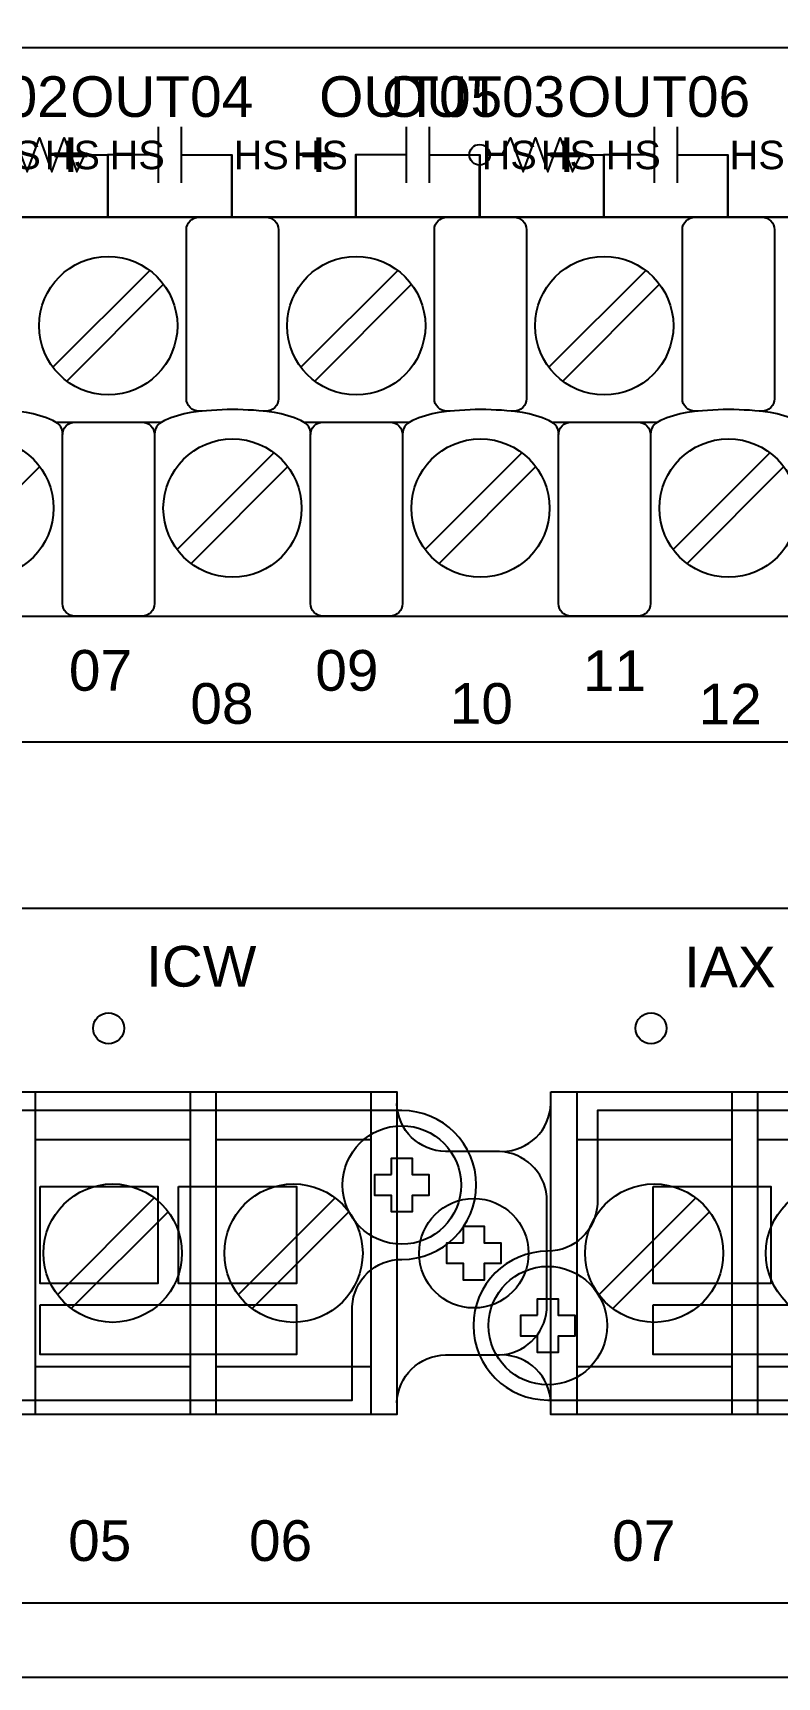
# Model space of a CAD drawing. Extents: x 1 to 47, y 1 to 34.6.
# Drawn here: x 29.492 to 31.293, y 8.595 to 12.571 of the extents above; entities that cross this region are included whole.
import ezdxf

# ---------------------------------------------------------------- set-up
doc = ezdxf.new("R2010")
doc.units = 0
doc.header["$MEASUREMENT"] = 0
for name, color, linetype in [('2_1__X__SCREW_TERMINAL_BLO', 7, 'CONTINUOUS'), ('2_2__2__CONNECTORIZED', 7, 'CONTINUOUS'), ('8_1__0__EMPTY_IO_BOARD_POS', 7, 'CONTINUOUS'), ('8_2__2___8__OPTOISOLATED_I', 7, 'CONTINUOUS'), ('8_3__7___8__OPTOISOLATED_I', 7, 'CONTINUOUS'), ('8_4__C___18__COMMON____6__', 7, 'CONTINUOUS'), ('8_5__D___18__COMMON____6__', 7, 'CONTINUOUS'), ('8_6__E___8__OPTOISOLATED_I', 7, 'CONTINUOUS'), ('8_7__4___18__COMMON____6__', 7, 'CONTINUOUS'), ('8_8__8___8__OPTOISOLATED_I', 7, 'CONTINUOUS'), ('9_0______DWG_', 7, 'CONTINUOUS')]:
    doc.layers.add(name, color=color, linetype=linetype)
doc.styles.add('ARIAL', font='arial.ttf')

msp = doc.modelspace()

# ---------------------------------------------------------------- linework, layer by layer
at = {"layer": '2_1__X__SCREW_TERMINAL_BLO'}
for points in [[(27.6852, 10.0103), (30.3727, 10.0103), (30.3727, 9.2303), (27.6852, 9.2303)], [(30.7453, 10.0103), (33.4329, 10.0103), (33.4329, 9.2303), (30.7453, 9.2303)], [(30.5341, 9.6451), (30.5341, 9.6854), (30.5841, 9.6854), (30.5841, 9.6451), (30.6242, 9.6451), (30.6242, 9.5951), (30.5841, 9.5951), (30.5841, 9.5552), (30.5341, 9.5552), (30.5341, 9.5951), (30.494, 9.5951), (30.494, 9.6451)]]:
    msp.add_lwpolyline(points, close=True, dxfattribs=at)
for points in [[(29.4978, 10.0103), (29.4978, 9.2303)], [(29.8728, 10.0103), (29.8728, 9.2303)], [(29.9352, 10.0103), (29.9352, 9.2303)], [(30.3102, 10.0103), (30.3102, 9.2303)], [(30.8079, 10.0103), (30.8079, 9.2303)], [(31.1829, 10.0103), (31.1829, 9.2303)], [(31.2454, 10.0103), (31.2454, 9.2303)], [(29.4978, 9.8952), (29.8728, 9.8952)], [(29.9352, 9.8952), (30.3102, 9.8952)], [(30.8079, 9.8952), (31.1829, 9.8952)], [(31.2454, 9.8952), (31.6204, 9.8952)], [(29.7856, 9.7543), (29.5515, 9.5201)], [(30.2232, 9.7543), (29.989, 9.5201)], [(31.0958, 9.7543), (30.8616, 9.5201)], [(29.8191, 9.7208), (29.5849, 9.4867)], [(30.2566, 9.7208), (30.0224, 9.4867)], [(31.1292, 9.7208), (30.8951, 9.4867)], [(29.8728, 9.3454), (29.4978, 9.3454)], [(30.3102, 9.3454), (29.9352, 9.3454)], [(31.1829, 9.3454), (30.8079, 9.3454)], [(31.6204, 9.3454), (31.2454, 9.3454)]]:
    msp.add_lwpolyline(points, dxfattribs=at)
for points in [[(30.3729, 9.2584, -0.403969), (30.4909, 9.3743), (30.6211, 9.3743, 0.374201), (30.7357, 9.4831), (30.7357, 9.7575, 0.374201), (30.6211, 9.8663), (30.4909, 9.8663, -0.403969), (30.3729, 9.9822)], [(30.6273, 9.8663, 0.403969), (30.7453, 9.9822)], [(30.7453, 9.2584, 0.403969), (30.6273, 9.3743)]]:
    msp.add_lwpolyline(points, format="xyb", dxfattribs=at)
for centre, radius in [((29.6853, 9.6205), 0.1673), ((30.1228, 9.6205), 0.1673), ((30.9954, 9.6205), 0.1673), ((31.433, 9.6205), 0.1673), ((30.5591, 9.6203), 0.1324)]:
    msp.add_circle(centre, radius, dxfattribs=at)
at = {"layer": '2_2__2__CONNECTORIZED'}
for points in [[(27.675, 9.6253, 1), (27.675, 9.2653), (30.265, 9.2651), (30.265, 9.4914, -0.405199), (30.3849, 9.6053, 0.999995), (30.3849, 9.9654), (27.795, 9.9652), (27.795, 9.7392, -0.399232)], [(30.738, 9.6253, 1), (30.738, 9.2653), (33.328, 9.2651), (33.328, 9.4914, -0.405199), (33.4479, 9.6053, 0.999995), (33.4479, 9.9654), (30.858, 9.9652), (30.858, 9.7392, -0.399232)]]:
    msp.add_lwpolyline(points, format="xyb", close=True, dxfattribs=at)
for points in [[(30.3599, 9.8105), (30.3599, 9.8504), (30.4099, 9.8504), (30.4099, 9.8105), (30.45, 9.8105), (30.45, 9.7602), (30.4099, 9.7602), (30.4099, 9.7202), (30.3599, 9.7202), (30.3599, 9.7602), (30.3198, 9.7602), (30.3198, 9.8105), (30.3599, 9.8105)], [(29.5099, 9.7818), (29.7949, 9.7818), (29.7949, 9.5468), (29.5099, 9.5468)], [(29.8449, 9.7818), (30.1299, 9.7818), (30.1299, 9.5468), (29.8449, 9.5468)], [(30.9929, 9.7818), (31.2779, 9.7818), (31.2779, 9.5468), (30.9929, 9.5468)], [(30.713, 9.4705), (30.713, 9.5104), (30.763, 9.5104), (30.763, 9.4705), (30.8031, 9.4705), (30.8031, 9.4201), (30.763, 9.4201), (30.763, 9.3802), (30.713, 9.3802), (30.713, 9.4201), (30.6729, 9.4201), (30.6729, 9.4705), (30.713, 9.4705)], [(29.5099, 9.4952), (30.1299, 9.4952), (30.1299, 9.3752), (29.5099, 9.3752)], [(30.9929, 9.4952), (31.6129, 9.4952), (31.6129, 9.3752), (30.9929, 9.3752)]]:
    msp.add_lwpolyline(points, close=True, dxfattribs=at)
for centre in [(30.3849, 9.7853), (30.738, 9.4453)]:
    msp.add_circle(centre, 0.1433, dxfattribs=at)
at = {"layer": '8_1__0__EMPTY_IO_BOARD_POS'}
msp.add_lwpolyline([(27.7625, 11.3088), (27.7625, 11.1908, 0.414213), (27.7925, 11.1608), (32.7743, 11.1608, 0.414214), (32.8043, 11.1908), (32.8043, 11.5038), (32.8952, 11.7486, 0.480048), (32.7502, 11.9468), (32.516, 11.9468, -0.414214), (32.486, 11.9768), (32.486, 12.0949, 0.414212), (32.456, 12.1249), (32.456, 12.125), (27.4749, 12.125, 0.414215), (27.4449, 12.095), (27.445, 11.7821), (27.3541, 11.5374, 0.47859), (27.4991, 11.3388), (27.7325, 11.3388, -0.414214)], format="xyb", close=True, dxfattribs=at)
at = {"layer": '8_2__2___8__OPTOISOLATED_I'}
for points in [[(29.7953, 12.344), (29.7953, 12.209)], [(29.851, 12.344), (29.851, 12.209)], [(30.3953, 12.344), (30.3953, 12.209)], [(30.451, 12.344), (30.451, 12.209)], [(30.9953, 12.344), (30.9953, 12.209)], [(31.051, 12.344), (31.051, 12.209)], [(29.7953, 12.2765), (29.6732, 12.2765), (29.6732, 12.1253)], [(29.851, 12.2765), (29.9732, 12.2765), (29.9732, 12.1253)], [(30.3953, 12.2765), (30.2732, 12.2765), (30.2732, 12.1253)], [(30.451, 12.2765), (30.5732, 12.2765), (30.5732, 12.1253)], [(30.9953, 12.2765), (30.8732, 12.2765), (30.8732, 12.1253)], [(31.051, 12.2765), (31.1732, 12.2765), (31.1732, 12.1253)], [(29.7749, 11.997), (29.5407, 11.7628)], [(30.3749, 11.997), (30.1407, 11.7628)], [(30.9749, 11.997), (30.7407, 11.7628)], [(29.8083, 11.9635), (29.5741, 11.7294)], [(30.4083, 11.9635), (30.1741, 11.7294)], [(31.0083, 11.9635), (30.7741, 11.7294)], [(29.548, 11.6299), (29.8031, 11.6299)], [(30.148, 11.6299), (30.4031, 11.6299)], [(30.748, 11.6299), (31.0031, 11.6299)], [(30.0755, 11.556), (29.8414, 11.3218)], [(30.6755, 11.556), (30.4414, 11.3218)], [(31.2755, 11.556), (31.0414, 11.3218)], [(29.5089, 11.5225), (29.2748, 11.2884)], [(30.1089, 11.5225), (29.8748, 11.2884)], [(30.7089, 11.5225), (30.4748, 11.2884)], [(31.309, 11.5225), (31.0748, 11.2884)]]:
    msp.add_lwpolyline(points, dxfattribs=at)
msp.add_lwpolyline([(27.763, 11.3092), (27.763, 11.1912, 0.414213), (27.793, 11.1612), (32.7748, 11.1611, 0.414214), (32.8048, 11.1911), (32.8048, 11.5042), (32.8957, 11.7489, 0.480048), (32.7507, 11.9471), (32.5165, 11.9471, -0.414214), (32.4865, 11.9771), (32.4865, 12.0953, 0.414212), (32.4565, 12.1253), (32.4565, 12.1253), (27.4754, 12.1254, 0.414215), (27.4454, 12.0954), (27.4455, 11.7825), (27.3546, 11.5377, 0.47859), (27.4996, 11.3392), (27.733, 11.3392, -0.414214)], format="xyb", close=True, dxfattribs=at)
for points in [[(29.9015, 11.6566), (29.8936, 11.6566, -0.414214), (29.8636, 11.6866), (29.8636, 12.0953, -0.414214), (29.8936, 12.1253), (30.0564, 12.1253, -0.414214), (30.0864, 12.0953), (30.0864, 11.6866, -0.414214), (30.0564, 11.6566), (30.0496, 11.6566)], [(30.5015, 11.6566), (30.4936, 11.6566, -0.414214), (30.4636, 11.6866), (30.4636, 12.0953, -0.414214), (30.4936, 12.1253), (30.6565, 12.1253, -0.414214), (30.6865, 12.0953), (30.6865, 11.6866, -0.414214), (30.6565, 11.6566), (30.6496, 11.6566)], [(31.1015, 11.6566), (31.0936, 11.6566, -0.414214), (31.0636, 11.6866), (31.0636, 12.0953, -0.414214), (31.0936, 12.1253), (31.2565, 12.1253, -0.414214), (31.2865, 12.0953), (31.2865, 11.6866, -0.414214), (31.2565, 11.6566), (31.2496, 11.6566)], [(29.5645, 11.5999, 0.191033), (29.556, 11.6238, 0.081668), (29.5404, 11.634, 0.0591), (29.4767, 11.6533, 0.034646), (29.3751, 11.6604, 0.03436), (29.2745, 11.6533, 0.0591), (29.2107, 11.634, 0.081668), (29.1951, 11.6238, 0.191033), (29.1866, 11.5999)], [(30.1645, 11.5999, 0.191033), (30.156, 11.6238, 0.081668), (30.1404, 11.634, 0.0591), (30.0767, 11.6533, 0.034646), (29.9751, 11.6604, 0.03436), (29.8745, 11.6533, 0.0591), (29.8107, 11.634, 0.081668), (29.7951, 11.6238, 0.191033), (29.7866, 11.5999)], [(30.7645, 11.5999, 0.191033), (30.756, 11.6238, 0.081668), (30.7404, 11.634, 0.0591), (30.6767, 11.6533, 0.034646), (30.5752, 11.6604, 0.03436), (30.4745, 11.6533, 0.0591), (30.4107, 11.634, 0.081668), (30.3951, 11.6238, 0.191033), (30.3866, 11.5999)], [(31.3645, 11.5999, 0.191033), (31.356, 11.6238, 0.081668), (31.3404, 11.634, 0.0591), (31.2767, 11.6533, 0.034646), (31.1752, 11.6604, 0.03436), (31.0745, 11.6533, 0.0591), (31.0108, 11.634, 0.081668), (30.9951, 11.6238, 0.191033), (30.9866, 11.5999)], [(29.7566, 11.6299, -0.414214), (29.7866, 11.5999), (29.7866, 11.1912, -0.414214), (29.7566, 11.1612), (29.5938, 11.1612, -0.414214), (29.5638, 11.1912), (29.5638, 11.5999, -0.414214), (29.5938, 11.6299)], [(30.3566, 11.6299, -0.414214), (30.3866, 11.5999), (30.3866, 11.1912, -0.414214), (30.3566, 11.1612), (30.1938, 11.1612, -0.414214), (30.1638, 11.1912), (30.1638, 11.5999, -0.414214), (30.1938, 11.6299)], [(30.9566, 11.6299, -0.414214), (30.9866, 11.5999), (30.9866, 11.1912, -0.414214), (30.9566, 11.1612), (30.7938, 11.1612, -0.414214), (30.7638, 11.1912), (30.7638, 11.5999, -0.414214), (30.7938, 11.6299)]]:
    msp.add_lwpolyline(points, format="xyb", dxfattribs=at)
for centre in [(29.6745, 11.8632), (30.2745, 11.8632), (30.8745, 11.8632), (29.3751, 11.4222), (29.9751, 11.4222), (30.5752, 11.4222), (31.1752, 11.4222)]:
    msp.add_circle(centre, 0.1673, dxfattribs=at)
at = {"layer": '8_3__7___8__OPTOISOLATED_I'}
for points in [[(29.7953, 12.344), (29.7953, 12.209)], [(29.8509, 12.344), (29.8509, 12.209)], [(30.3953, 12.344), (30.3953, 12.209)], [(30.4509, 12.344), (30.4509, 12.209)], [(30.9953, 12.344), (30.9953, 12.209)], [(31.0509, 12.344), (31.0509, 12.209)], [(29.7953, 12.2765), (29.6731, 12.2765), (29.6731, 12.1253)], [(29.8509, 12.2765), (29.9731, 12.2765), (29.9731, 12.1253)], [(30.3953, 12.2765), (30.2731, 12.2765), (30.2731, 12.1253)], [(30.4509, 12.2765), (30.5731, 12.2765), (30.5731, 12.1253)], [(30.9953, 12.2765), (30.8731, 12.2765), (30.8731, 12.1253)], [(31.0509, 12.2765), (31.1731, 12.2765), (31.1731, 12.1253)], [(29.7749, 11.997), (29.5407, 11.7628)], [(30.3749, 11.997), (30.1407, 11.7628)], [(30.9749, 11.997), (30.7407, 11.7628)], [(29.8083, 11.9635), (29.5741, 11.7294)], [(30.4083, 11.9635), (30.1741, 11.7294)], [(31.0083, 11.9635), (30.7741, 11.7294)], [(29.548, 11.6299), (29.8031, 11.6299)], [(30.148, 11.6299), (30.4031, 11.6299)], [(30.748, 11.6299), (31.0031, 11.6299)], [(30.0755, 11.556), (29.8414, 11.3218)], [(30.6755, 11.556), (30.4414, 11.3218)], [(31.2755, 11.556), (31.0414, 11.3218)], [(29.5089, 11.5225), (29.2748, 11.2884)], [(30.1089, 11.5225), (29.8748, 11.2884)], [(30.7089, 11.5225), (30.4748, 11.2884)], [(31.309, 11.5225), (31.0748, 11.2884)]]:
    msp.add_lwpolyline(points, dxfattribs=at)
msp.add_lwpolyline([(27.763, 11.3092), (27.763, 11.1912, 0.414213), (27.793, 11.1612), (32.7748, 11.1611, 0.414214), (32.8048, 11.1911), (32.8048, 11.5042), (32.8957, 11.7489, 0.480048), (32.7507, 11.9471), (32.5165, 11.9471, -0.414214), (32.4865, 11.9771), (32.4865, 12.0953, 0.414212), (32.4565, 12.1253), (32.4565, 12.1253), (27.4754, 12.1254, 0.414215), (27.4454, 12.0954), (27.4455, 11.7825), (27.3546, 11.5377, 0.47859), (27.4996, 11.3392), (27.733, 11.3392, -0.414214)], format="xyb", close=True, dxfattribs=at)
for points in [[(29.9015, 11.6566), (29.8936, 11.6566, -0.414214), (29.8636, 11.6866), (29.8636, 12.0953, -0.414214), (29.8936, 12.1253), (30.0564, 12.1253, -0.414214), (30.0864, 12.0953), (30.0864, 11.6866, -0.414214), (30.0564, 11.6566), (30.0496, 11.6566)], [(30.5015, 11.6566), (30.4936, 11.6566, -0.414214), (30.4636, 11.6866), (30.4636, 12.0953, -0.414214), (30.4936, 12.1253), (30.6565, 12.1253, -0.414214), (30.6865, 12.0953), (30.6865, 11.6866, -0.414214), (30.6565, 11.6566), (30.6496, 11.6566)], [(31.1015, 11.6566), (31.0936, 11.6566, -0.414214), (31.0636, 11.6866), (31.0636, 12.0953, -0.414214), (31.0936, 12.1253), (31.2565, 12.1253, -0.414214), (31.2865, 12.0953), (31.2865, 11.6866, -0.414214), (31.2565, 11.6566), (31.2496, 11.6566)], [(29.5645, 11.5999, 0.191033), (29.556, 11.6238, 0.081668), (29.5404, 11.634, 0.0591), (29.4767, 11.6533, 0.034646), (29.3751, 11.6604, 0.03436), (29.2745, 11.6533, 0.0591), (29.2107, 11.634, 0.081668), (29.1951, 11.6238, 0.191033), (29.1866, 11.5999)], [(30.1645, 11.5999, 0.191033), (30.156, 11.6238, 0.081668), (30.1404, 11.634, 0.0591), (30.0767, 11.6533, 0.034646), (29.9751, 11.6604, 0.03436), (29.8745, 11.6533, 0.0591), (29.8107, 11.634, 0.081668), (29.7951, 11.6238, 0.191033), (29.7866, 11.5999)], [(30.7645, 11.5999, 0.191033), (30.756, 11.6238, 0.081668), (30.7404, 11.634, 0.0591), (30.6767, 11.6533, 0.034646), (30.5752, 11.6604, 0.03436), (30.4745, 11.6533, 0.0591), (30.4107, 11.634, 0.081668), (30.3951, 11.6238, 0.191033), (30.3866, 11.5999)], [(31.3645, 11.5999, 0.191033), (31.356, 11.6238, 0.081668), (31.3404, 11.634, 0.0591), (31.2767, 11.6533, 0.034646), (31.1752, 11.6604, 0.03436), (31.0745, 11.6533, 0.0591), (31.0108, 11.634, 0.081668), (30.9951, 11.6238, 0.191033), (30.9866, 11.5999)], [(29.7566, 11.6299, -0.414214), (29.7866, 11.5999), (29.7866, 11.1912, -0.414214), (29.7566, 11.1612), (29.5938, 11.1612, -0.414214), (29.5638, 11.1912), (29.5638, 11.5999, -0.414214), (29.5938, 11.6299)], [(30.3566, 11.6299, -0.414214), (30.3866, 11.5999), (30.3866, 11.1912, -0.414214), (30.3566, 11.1612), (30.1938, 11.1612, -0.414214), (30.1638, 11.1912), (30.1638, 11.5999, -0.414214), (30.1938, 11.6299)], [(30.9566, 11.6299, -0.414214), (30.9866, 11.5999), (30.9866, 11.1912, -0.414214), (30.9566, 11.1612), (30.7938, 11.1612, -0.414214), (30.7638, 11.1912), (30.7638, 11.5999, -0.414214), (30.7938, 11.6299)]]:
    msp.add_lwpolyline(points, format="xyb", dxfattribs=at)
for centre in [(29.6745, 11.8632), (30.2745, 11.8632), (30.8745, 11.8632), (29.3751, 11.4222), (29.9751, 11.4222), (30.5752, 11.4222), (31.1752, 11.4222)]:
    msp.add_circle(centre, 0.1673, dxfattribs=at)
at = {"layer": '8_4__C___18__COMMON____6__'}
for points in [[(29.7953, 12.344), (29.7953, 12.209)], [(29.8509, 12.344), (29.8509, 12.209)], [(30.3953, 12.344), (30.3953, 12.209)], [(30.4509, 12.344), (30.4509, 12.209)], [(30.9953, 12.344), (30.9953, 12.209)], [(31.0509, 12.344), (31.0509, 12.209)], [(29.7953, 12.2765), (29.6731, 12.2765), (29.6731, 12.1253)], [(29.8509, 12.2765), (29.9731, 12.2765), (29.9731, 12.1253)], [(30.3953, 12.2765), (30.2731, 12.2765), (30.2731, 12.1253)], [(30.4509, 12.2765), (30.5731, 12.2765), (30.5731, 12.1253)], [(30.9953, 12.2765), (30.8731, 12.2765), (30.8731, 12.1253)], [(31.0509, 12.2765), (31.1731, 12.2765), (31.1731, 12.1253)], [(29.7749, 11.997), (29.5407, 11.7628)], [(30.3749, 11.997), (30.1407, 11.7628)], [(30.9749, 11.997), (30.7407, 11.7628)], [(29.8083, 11.9635), (29.5741, 11.7294)], [(30.4083, 11.9635), (30.1741, 11.7294)], [(31.0083, 11.9635), (30.7741, 11.7294)], [(29.548, 11.6299), (29.8031, 11.6299)], [(30.148, 11.6299), (30.4031, 11.6299)], [(30.748, 11.6299), (31.0031, 11.6299)], [(30.0755, 11.556), (29.8414, 11.3218)], [(30.6755, 11.556), (30.4414, 11.3218)], [(31.2755, 11.556), (31.0414, 11.3218)], [(29.5089, 11.5225), (29.2748, 11.2884)], [(30.1089, 11.5225), (29.8748, 11.2884)], [(30.7089, 11.5225), (30.4748, 11.2884)], [(31.309, 11.5225), (31.0748, 11.2884)]]:
    msp.add_lwpolyline(points, dxfattribs=at)
msp.add_lwpolyline([(27.763, 11.3092), (27.763, 11.1912, 0.414213), (27.793, 11.1612), (32.7748, 11.1611, 0.414214), (32.8048, 11.1911), (32.8048, 11.5042), (32.8957, 11.7489, 0.480048), (32.7507, 11.9471), (32.5165, 11.9471, -0.414214), (32.4865, 11.9771), (32.4865, 12.0953, 0.414212), (32.4565, 12.1253), (32.4565, 12.1253), (27.4754, 12.1254, 0.414215), (27.4454, 12.0954), (27.4455, 11.7825), (27.3546, 11.5377, 0.47859), (27.4996, 11.3392), (27.733, 11.3392, -0.414214)], format="xyb", close=True, dxfattribs=at)
for points in [[(29.9015, 11.6566), (29.8936, 11.6566, -0.414214), (29.8636, 11.6866), (29.8636, 12.0953, -0.414214), (29.8936, 12.1253), (30.0564, 12.1253, -0.414214), (30.0864, 12.0953), (30.0864, 11.6866, -0.414214), (30.0564, 11.6566), (30.0496, 11.6566)], [(30.5015, 11.6566), (30.4936, 11.6566, -0.414214), (30.4636, 11.6866), (30.4636, 12.0953, -0.414214), (30.4936, 12.1253), (30.6565, 12.1253, -0.414214), (30.6865, 12.0953), (30.6865, 11.6866, -0.414214), (30.6565, 11.6566), (30.6496, 11.6566)], [(31.1015, 11.6566), (31.0936, 11.6566, -0.414214), (31.0636, 11.6866), (31.0636, 12.0953, -0.414214), (31.0936, 12.1253), (31.2565, 12.1253, -0.414214), (31.2865, 12.0953), (31.2865, 11.6866, -0.414214), (31.2565, 11.6566), (31.2496, 11.6566)], [(29.5645, 11.5999, 0.191033), (29.556, 11.6238, 0.081668), (29.5404, 11.634, 0.0591), (29.4767, 11.6533, 0.034646), (29.3751, 11.6604, 0.03436), (29.2745, 11.6533, 0.0591), (29.2107, 11.634, 0.081668), (29.1951, 11.6238, 0.191033), (29.1866, 11.5999)], [(30.1645, 11.5999, 0.191033), (30.156, 11.6238, 0.081668), (30.1404, 11.634, 0.0591), (30.0767, 11.6533, 0.034646), (29.9751, 11.6604, 0.03436), (29.8745, 11.6533, 0.0591), (29.8107, 11.634, 0.081668), (29.7951, 11.6238, 0.191033), (29.7866, 11.5999)], [(30.7645, 11.5999, 0.191033), (30.756, 11.6238, 0.081668), (30.7404, 11.634, 0.0591), (30.6767, 11.6533, 0.034646), (30.5752, 11.6604, 0.03436), (30.4745, 11.6533, 0.0591), (30.4107, 11.634, 0.081668), (30.3951, 11.6238, 0.191033), (30.3866, 11.5999)], [(31.3645, 11.5999, 0.191033), (31.356, 11.6238, 0.081668), (31.3404, 11.634, 0.0591), (31.2767, 11.6533, 0.034646), (31.1752, 11.6604, 0.03436), (31.0745, 11.6533, 0.0591), (31.0108, 11.634, 0.081668), (30.9951, 11.6238, 0.191033), (30.9866, 11.5999)], [(29.7566, 11.6299, -0.414214), (29.7866, 11.5999), (29.7866, 11.1912, -0.414214), (29.7566, 11.1612), (29.5938, 11.1612, -0.414214), (29.5638, 11.1912), (29.5638, 11.5999, -0.414214), (29.5938, 11.6299)], [(30.3566, 11.6299, -0.414214), (30.3866, 11.5999), (30.3866, 11.1912, -0.414214), (30.3566, 11.1612), (30.1938, 11.1612, -0.414214), (30.1638, 11.1912), (30.1638, 11.5999, -0.414214), (30.1938, 11.6299)], [(30.9566, 11.6299, -0.414214), (30.9866, 11.5999), (30.9866, 11.1912, -0.414214), (30.9566, 11.1612), (30.7938, 11.1612, -0.414214), (30.7638, 11.1912), (30.7638, 11.5999, -0.414214), (30.7938, 11.6299)]]:
    msp.add_lwpolyline(points, format="xyb", dxfattribs=at)
for centre in [(29.6745, 11.8632), (30.2745, 11.8632), (30.8745, 11.8632), (29.3751, 11.4222), (29.9751, 11.4222), (30.5752, 11.4222), (31.1752, 11.4222)]:
    msp.add_circle(centre, 0.1673, dxfattribs=at)
at = {"layer": '8_5__D___18__COMMON____6__'}
for points in [[(29.7953, 12.344), (29.7953, 12.209)], [(29.8509, 12.344), (29.8509, 12.209)], [(30.3953, 12.344), (30.3953, 12.209)], [(30.4509, 12.344), (30.4509, 12.209)], [(30.9953, 12.344), (30.9953, 12.209)], [(31.0509, 12.344), (31.0509, 12.209)], [(29.7953, 12.2765), (29.6731, 12.2765), (29.6731, 12.1253)], [(29.8509, 12.2765), (29.9731, 12.2765), (29.9731, 12.1253)], [(30.3953, 12.2765), (30.2731, 12.2765), (30.2731, 12.1253)], [(30.4509, 12.2765), (30.5731, 12.2765), (30.5731, 12.1253)], [(30.9953, 12.2765), (30.8731, 12.2765), (30.8731, 12.1253)], [(31.0509, 12.2765), (31.1731, 12.2765), (31.1731, 12.1253)], [(29.7749, 11.997), (29.5407, 11.7628)], [(30.3749, 11.997), (30.1407, 11.7628)], [(30.9749, 11.997), (30.7407, 11.7628)], [(29.8083, 11.9635), (29.5741, 11.7294)], [(30.4083, 11.9635), (30.1741, 11.7294)], [(31.0083, 11.9635), (30.7741, 11.7294)], [(29.548, 11.6299), (29.8031, 11.6299)], [(30.148, 11.6299), (30.4031, 11.6299)], [(30.748, 11.6299), (31.0031, 11.6299)], [(30.0755, 11.556), (29.8414, 11.3218)], [(30.6755, 11.556), (30.4414, 11.3218)], [(31.2755, 11.556), (31.0414, 11.3218)], [(29.5089, 11.5225), (29.2748, 11.2884)], [(30.1089, 11.5225), (29.8748, 11.2884)], [(30.7089, 11.5225), (30.4748, 11.2884)], [(31.309, 11.5225), (31.0748, 11.2884)]]:
    msp.add_lwpolyline(points, dxfattribs=at)
msp.add_lwpolyline([(27.763, 11.3092), (27.763, 11.1912, 0.414213), (27.793, 11.1612), (32.7748, 11.1611, 0.414214), (32.8048, 11.1911), (32.8048, 11.5042), (32.8957, 11.7489, 0.480048), (32.7507, 11.9471), (32.5165, 11.9471, -0.414214), (32.4865, 11.9771), (32.4865, 12.0953, 0.414212), (32.4565, 12.1253), (32.4565, 12.1253), (27.4754, 12.1254, 0.414215), (27.4454, 12.0954), (27.4455, 11.7825), (27.3546, 11.5377, 0.47859), (27.4996, 11.3392), (27.733, 11.3392, -0.414214)], format="xyb", close=True, dxfattribs=at)
for points in [[(29.9015, 11.6566), (29.8936, 11.6566, -0.414214), (29.8636, 11.6866), (29.8636, 12.0953, -0.414214), (29.8936, 12.1253), (30.0564, 12.1253, -0.414214), (30.0864, 12.0953), (30.0864, 11.6866, -0.414214), (30.0564, 11.6566), (30.0496, 11.6566)], [(30.5015, 11.6566), (30.4936, 11.6566, -0.414214), (30.4636, 11.6866), (30.4636, 12.0953, -0.414214), (30.4936, 12.1253), (30.6565, 12.1253, -0.414214), (30.6865, 12.0953), (30.6865, 11.6866, -0.414214), (30.6565, 11.6566), (30.6496, 11.6566)], [(31.1015, 11.6566), (31.0936, 11.6566, -0.414214), (31.0636, 11.6866), (31.0636, 12.0953, -0.414214), (31.0936, 12.1253), (31.2565, 12.1253, -0.414214), (31.2865, 12.0953), (31.2865, 11.6866, -0.414214), (31.2565, 11.6566), (31.2496, 11.6566)], [(29.5645, 11.5999, 0.191033), (29.556, 11.6238, 0.081668), (29.5404, 11.634, 0.0591), (29.4767, 11.6533, 0.034646), (29.3751, 11.6604, 0.03436), (29.2745, 11.6533, 0.0591), (29.2107, 11.634, 0.081668), (29.1951, 11.6238, 0.191033), (29.1866, 11.5999)], [(30.1645, 11.5999, 0.191033), (30.156, 11.6238, 0.081668), (30.1404, 11.634, 0.0591), (30.0767, 11.6533, 0.034646), (29.9751, 11.6604, 0.03436), (29.8745, 11.6533, 0.0591), (29.8107, 11.634, 0.081668), (29.7951, 11.6238, 0.191033), (29.7866, 11.5999)], [(30.7645, 11.5999, 0.191033), (30.756, 11.6238, 0.081668), (30.7404, 11.634, 0.0591), (30.6767, 11.6533, 0.034646), (30.5752, 11.6604, 0.03436), (30.4745, 11.6533, 0.0591), (30.4107, 11.634, 0.081668), (30.3951, 11.6238, 0.191033), (30.3866, 11.5999)], [(31.3645, 11.5999, 0.191033), (31.356, 11.6238, 0.081668), (31.3404, 11.634, 0.0591), (31.2767, 11.6533, 0.034646), (31.1752, 11.6604, 0.03436), (31.0745, 11.6533, 0.0591), (31.0108, 11.634, 0.081668), (30.9951, 11.6238, 0.191033), (30.9866, 11.5999)], [(29.7566, 11.6299, -0.414214), (29.7866, 11.5999), (29.7866, 11.1912, -0.414214), (29.7566, 11.1612), (29.5938, 11.1612, -0.414214), (29.5638, 11.1912), (29.5638, 11.5999, -0.414214), (29.5938, 11.6299)], [(30.3566, 11.6299, -0.414214), (30.3866, 11.5999), (30.3866, 11.1912, -0.414214), (30.3566, 11.1612), (30.1938, 11.1612, -0.414214), (30.1638, 11.1912), (30.1638, 11.5999, -0.414214), (30.1938, 11.6299)], [(30.9566, 11.6299, -0.414214), (30.9866, 11.5999), (30.9866, 11.1912, -0.414214), (30.9566, 11.1612), (30.7938, 11.1612, -0.414214), (30.7638, 11.1912), (30.7638, 11.5999, -0.414214), (30.7938, 11.6299)]]:
    msp.add_lwpolyline(points, format="xyb", dxfattribs=at)
for centre in [(29.6745, 11.8632), (30.2745, 11.8632), (30.8745, 11.8632), (29.3751, 11.4222), (29.9751, 11.4222), (30.5752, 11.4222), (31.1752, 11.4222)]:
    msp.add_circle(centre, 0.1673, dxfattribs=at)
at = {"layer": '8_6__E___8__OPTOISOLATED_I'}
for points in [[(30.3953, 12.3365), (30.3953, 12.2165)], [(30.4509, 12.3365), (30.4509, 12.2165)], [(29.3981, 12.2765), (29.4281, 12.2765), (29.4481, 12.3177), (29.4781, 12.2352), (29.5081, 12.3177), (29.5381, 12.2352), (29.5681, 12.3177), (29.5982, 12.2352), (29.6182, 12.2765), (29.6731, 12.2765), (29.6731, 12.1253)], [(30.5981, 12.2765), (30.628, 12.2765), (30.648, 12.3177), (30.6781, 12.2352), (30.7081, 12.3177), (30.7381, 12.2352), (30.7681, 12.3177), (30.7981, 12.2352), (30.8181, 12.2765), (30.8731, 12.2765), (30.8731, 12.1253)], [(30.3953, 12.2765), (30.2731, 12.2765), (30.2731, 12.1253)], [(30.4509, 12.2765), (30.5481, 12.2765)], [(30.5731, 12.1253), (30.5731, 12.2515)], [(29.7749, 11.997), (29.5407, 11.7628)], [(30.3749, 11.997), (30.1407, 11.7628)], [(30.9749, 11.997), (30.7407, 11.7628)], [(29.8083, 11.9635), (29.5741, 11.7294)], [(30.4083, 11.9635), (30.1741, 11.7294)], [(31.0083, 11.9635), (30.7741, 11.7294)], [(29.548, 11.6299), (29.8031, 11.6299)], [(30.148, 11.6299), (30.4031, 11.6299)], [(30.748, 11.6299), (31.0031, 11.6299)], [(30.0755, 11.556), (29.8414, 11.3218)], [(30.6755, 11.556), (30.4414, 11.3218)], [(31.2755, 11.556), (31.0414, 11.3218)], [(29.5089, 11.5225), (29.2748, 11.2884)], [(30.1089, 11.5225), (29.8748, 11.2884)], [(30.7089, 11.5225), (30.4748, 11.2884)], [(31.309, 11.5225), (31.0748, 11.2884)]]:
    msp.add_lwpolyline(points, dxfattribs=at)
msp.add_lwpolyline([(27.763, 11.3092), (27.763, 11.1912, 0.414213), (27.793, 11.1612), (32.7748, 11.1611, 0.414214), (32.8048, 11.1911), (32.8048, 11.5042), (32.8957, 11.7489, 0.480048), (32.7507, 11.9471), (32.5165, 11.9471, -0.414214), (32.4865, 11.9771), (32.4865, 12.0953, 0.414212), (32.4565, 12.1253), (32.4565, 12.1253), (27.4754, 12.1254, 0.414215), (27.4454, 12.0954), (27.4455, 11.7825), (27.3546, 11.5377, 0.47859), (27.4996, 11.3392), (27.733, 11.3392, -0.414214)], format="xyb", close=True, dxfattribs=at)
for points in [[(29.9015, 11.6566), (29.8936, 11.6566, -0.414214), (29.8636, 11.6866), (29.8636, 12.0953, -0.414214), (29.8936, 12.1253), (30.0564, 12.1253, -0.414214), (30.0864, 12.0953), (30.0864, 11.6866, -0.414214), (30.0564, 11.6566), (30.0496, 11.6566)], [(30.5015, 11.6566), (30.4936, 11.6566, -0.414214), (30.4636, 11.6866), (30.4636, 12.0953, -0.414214), (30.4936, 12.1253), (30.6565, 12.1253, -0.414214), (30.6865, 12.0953), (30.6865, 11.6866, -0.414214), (30.6565, 11.6566), (30.6496, 11.6566)], [(31.1015, 11.6566), (31.0936, 11.6566, -0.414214), (31.0636, 11.6866), (31.0636, 12.0953, -0.414214), (31.0936, 12.1253), (31.2565, 12.1253, -0.414214), (31.2865, 12.0953), (31.2865, 11.6866, -0.414214), (31.2565, 11.6566), (31.2496, 11.6566)], [(29.5645, 11.5999, 0.191033), (29.556, 11.6238, 0.081668), (29.5404, 11.634, 0.0591), (29.4767, 11.6533, 0.034646), (29.3751, 11.6604, 0.03436), (29.2745, 11.6533, 0.0591), (29.2107, 11.634, 0.081668), (29.1951, 11.6238, 0.191033), (29.1866, 11.5999)], [(30.1645, 11.5999, 0.191033), (30.156, 11.6238, 0.081668), (30.1404, 11.634, 0.0591), (30.0767, 11.6533, 0.034646), (29.9751, 11.6604, 0.03436), (29.8745, 11.6533, 0.0591), (29.8107, 11.634, 0.081668), (29.7951, 11.6238, 0.191033), (29.7866, 11.5999)], [(30.7645, 11.5999, 0.191033), (30.756, 11.6238, 0.081668), (30.7404, 11.634, 0.0591), (30.6767, 11.6533, 0.034646), (30.5752, 11.6604, 0.03436), (30.4745, 11.6533, 0.0591), (30.4107, 11.634, 0.081668), (30.3951, 11.6238, 0.191033), (30.3866, 11.5999)], [(31.3645, 11.5999, 0.191033), (31.356, 11.6238, 0.081668), (31.3404, 11.634, 0.0591), (31.2767, 11.6533, 0.034646), (31.1752, 11.6604, 0.03436), (31.0745, 11.6533, 0.0591), (31.0108, 11.634, 0.081668), (30.9951, 11.6238, 0.191033), (30.9866, 11.5999)], [(29.7566, 11.6299, -0.414214), (29.7866, 11.5999), (29.7866, 11.1912, -0.414214), (29.7566, 11.1612), (29.5938, 11.1612, -0.414214), (29.5638, 11.1912), (29.5638, 11.5999, -0.414214), (29.5938, 11.6299)], [(30.3566, 11.6299, -0.414214), (30.3866, 11.5999), (30.3866, 11.1912, -0.414214), (30.3566, 11.1612), (30.1938, 11.1612, -0.414214), (30.1638, 11.1912), (30.1638, 11.5999, -0.414214), (30.1938, 11.6299)], [(30.9566, 11.6299, -0.414214), (30.9866, 11.5999), (30.9866, 11.1912, -0.414214), (30.9566, 11.1612), (30.7938, 11.1612, -0.414214), (30.7638, 11.1912), (30.7638, 11.5999, -0.414214), (30.7938, 11.6299)]]:
    msp.add_lwpolyline(points, format="xyb", dxfattribs=at)
for centre, radius in [((30.5731, 12.2765), 0.025), ((29.6745, 11.8632), 0.1673), ((30.2745, 11.8632), 0.1673), ((30.8745, 11.8632), 0.1673), ((29.3751, 11.4222), 0.1673), ((29.9751, 11.4222), 0.1673), ((30.5752, 11.4222), 0.1673), ((31.1752, 11.4222), 0.1673)]:
    msp.add_circle(centre, radius, dxfattribs=at)
at = {"layer": '8_7__4___18__COMMON____6__'}
for points in [[(29.7953, 12.344), (29.7953, 12.209)], [(29.851, 12.344), (29.851, 12.209)], [(30.3953, 12.344), (30.3953, 12.209)], [(30.451, 12.344), (30.451, 12.209)], [(30.9953, 12.344), (30.9953, 12.209)], [(31.051, 12.344), (31.051, 12.209)], [(29.7953, 12.2765), (29.6732, 12.2765), (29.6732, 12.1253)], [(29.851, 12.2765), (29.9732, 12.2765), (29.9732, 12.1253)], [(30.3953, 12.2765), (30.2732, 12.2765), (30.2732, 12.1253)], [(30.451, 12.2765), (30.5732, 12.2765), (30.5732, 12.1253)], [(30.9953, 12.2765), (30.8732, 12.2765), (30.8732, 12.1253)], [(31.051, 12.2765), (31.1732, 12.2765), (31.1732, 12.1253)], [(29.7749, 11.997), (29.5407, 11.7628)], [(30.3749, 11.997), (30.1407, 11.7628)], [(30.9749, 11.997), (30.7407, 11.7628)], [(29.8083, 11.9635), (29.5741, 11.7294)], [(30.4083, 11.9635), (30.1741, 11.7294)], [(31.0083, 11.9635), (30.7741, 11.7294)], [(29.548, 11.6299), (29.8031, 11.6299)], [(30.148, 11.6299), (30.4031, 11.6299)], [(30.748, 11.6299), (31.0031, 11.6299)], [(30.0755, 11.556), (29.8414, 11.3218)], [(30.6755, 11.556), (30.4414, 11.3218)], [(31.2755, 11.556), (31.0414, 11.3218)], [(29.5089, 11.5225), (29.2748, 11.2884)], [(30.1089, 11.5225), (29.8748, 11.2884)], [(30.7089, 11.5225), (30.4748, 11.2884)], [(31.309, 11.5225), (31.0748, 11.2884)]]:
    msp.add_lwpolyline(points, dxfattribs=at)
msp.add_lwpolyline([(27.763, 11.3092), (27.763, 11.1912, 0.414213), (27.793, 11.1612), (32.7748, 11.1611, 0.414214), (32.8048, 11.1911), (32.8048, 11.5042), (32.8957, 11.7489, 0.480048), (32.7507, 11.9471), (32.5165, 11.9471, -0.414214), (32.4865, 11.9771), (32.4865, 12.0953, 0.414212), (32.4565, 12.1253), (32.4565, 12.1253), (27.4754, 12.1254, 0.414215), (27.4454, 12.0954), (27.4455, 11.7825), (27.3546, 11.5377, 0.47859), (27.4996, 11.3392), (27.733, 11.3392, -0.414214)], format="xyb", close=True, dxfattribs=at)
for points in [[(29.9015, 11.6566), (29.8936, 11.6566, -0.414214), (29.8636, 11.6866), (29.8636, 12.0953, -0.414214), (29.8936, 12.1253), (30.0564, 12.1253, -0.414214), (30.0864, 12.0953), (30.0864, 11.6866, -0.414214), (30.0564, 11.6566), (30.0496, 11.6566)], [(30.5015, 11.6566), (30.4936, 11.6566, -0.414214), (30.4636, 11.6866), (30.4636, 12.0953, -0.414214), (30.4936, 12.1253), (30.6565, 12.1253, -0.414214), (30.6865, 12.0953), (30.6865, 11.6866, -0.414214), (30.6565, 11.6566), (30.6496, 11.6566)], [(31.1015, 11.6566), (31.0936, 11.6566, -0.414214), (31.0636, 11.6866), (31.0636, 12.0953, -0.414214), (31.0936, 12.1253), (31.2565, 12.1253, -0.414214), (31.2865, 12.0953), (31.2865, 11.6866, -0.414214), (31.2565, 11.6566), (31.2496, 11.6566)], [(29.5645, 11.5999, 0.191033), (29.556, 11.6238, 0.081668), (29.5404, 11.634, 0.0591), (29.4767, 11.6533, 0.034646), (29.3751, 11.6604, 0.03436), (29.2745, 11.6533, 0.0591), (29.2107, 11.634, 0.081668), (29.1951, 11.6238, 0.191033), (29.1866, 11.5999)], [(30.1645, 11.5999, 0.191033), (30.156, 11.6238, 0.081668), (30.1404, 11.634, 0.0591), (30.0767, 11.6533, 0.034646), (29.9751, 11.6604, 0.03436), (29.8745, 11.6533, 0.0591), (29.8107, 11.634, 0.081668), (29.7951, 11.6238, 0.191033), (29.7866, 11.5999)], [(30.7645, 11.5999, 0.191033), (30.756, 11.6238, 0.081668), (30.7404, 11.634, 0.0591), (30.6767, 11.6533, 0.034646), (30.5752, 11.6604, 0.03436), (30.4745, 11.6533, 0.0591), (30.4107, 11.634, 0.081668), (30.3951, 11.6238, 0.191033), (30.3866, 11.5999)], [(31.3645, 11.5999, 0.191033), (31.356, 11.6238, 0.081668), (31.3404, 11.634, 0.0591), (31.2767, 11.6533, 0.034646), (31.1752, 11.6604, 0.03436), (31.0745, 11.6533, 0.0591), (31.0108, 11.634, 0.081668), (30.9951, 11.6238, 0.191033), (30.9866, 11.5999)], [(29.7566, 11.6299, -0.414214), (29.7866, 11.5999), (29.7866, 11.1912, -0.414214), (29.7566, 11.1612), (29.5938, 11.1612, -0.414214), (29.5638, 11.1912), (29.5638, 11.5999, -0.414214), (29.5938, 11.6299)], [(30.3566, 11.6299, -0.414214), (30.3866, 11.5999), (30.3866, 11.1912, -0.414214), (30.3566, 11.1612), (30.1938, 11.1612, -0.414214), (30.1638, 11.1912), (30.1638, 11.5999, -0.414214), (30.1938, 11.6299)], [(30.9566, 11.6299, -0.414214), (30.9866, 11.5999), (30.9866, 11.1912, -0.414214), (30.9566, 11.1612), (30.7938, 11.1612, -0.414214), (30.7638, 11.1912), (30.7638, 11.5999, -0.414214), (30.7938, 11.6299)]]:
    msp.add_lwpolyline(points, format="xyb", dxfattribs=at)
for centre in [(29.6745, 11.8632), (30.2745, 11.8632), (30.8745, 11.8632), (29.3751, 11.4222), (29.9751, 11.4222), (30.5752, 11.4222), (31.1752, 11.4222)]:
    msp.add_circle(centre, 0.1673, dxfattribs=at)
at = {"layer": '8_8__8___8__OPTOISOLATED_I'}
for points in [[(30.3953, 12.3365), (30.3953, 12.2165)], [(30.4509, 12.3365), (30.4509, 12.2165)], [(29.398, 12.2765), (29.4281, 12.2765), (29.4481, 12.3177), (29.4781, 12.2352), (29.5081, 12.3177), (29.5381, 12.2352), (29.5681, 12.3177), (29.5982, 12.2352), (29.6182, 12.2765), (29.6731, 12.2765), (29.6731, 12.1253)], [(30.598, 12.2765), (30.628, 12.2765), (30.648, 12.3177), (30.6781, 12.2352), (30.7081, 12.3177), (30.7381, 12.2352), (30.7681, 12.3177), (30.7981, 12.2352), (30.8181, 12.2765), (30.8731, 12.2765), (30.8731, 12.1253)], [(30.3953, 12.2765), (30.2731, 12.2765), (30.2731, 12.1253)], [(30.4509, 12.2765), (30.5482, 12.2765)], [(30.5731, 12.2516), (30.5731, 12.1253)], [(29.7749, 11.997), (29.5407, 11.7628)], [(30.3749, 11.997), (30.1407, 11.7628)], [(30.9749, 11.997), (30.7407, 11.7628)], [(29.8083, 11.9635), (29.5741, 11.7294)], [(30.4083, 11.9635), (30.1741, 11.7294)], [(31.0083, 11.9635), (30.7741, 11.7294)], [(29.548, 11.6299), (29.8031, 11.6299)], [(30.148, 11.6299), (30.4031, 11.6299)], [(30.748, 11.6299), (31.0031, 11.6299)], [(30.0755, 11.556), (29.8414, 11.3218)], [(30.6755, 11.556), (30.4414, 11.3218)], [(31.2755, 11.556), (31.0414, 11.3218)], [(29.5089, 11.5225), (29.2748, 11.2884)], [(30.1089, 11.5225), (29.8748, 11.2884)], [(30.7089, 11.5225), (30.4748, 11.2884)], [(31.309, 11.5225), (31.0748, 11.2884)]]:
    msp.add_lwpolyline(points, dxfattribs=at)
msp.add_lwpolyline([(27.763, 11.3092), (27.763, 11.1912, 0.414213), (27.793, 11.1612), (32.7748, 11.1611, 0.414214), (32.8048, 11.1911), (32.8048, 11.5042), (32.8957, 11.7489, 0.480048), (32.7507, 11.9471), (32.5165, 11.9471, -0.414214), (32.4865, 11.9771), (32.4865, 12.0953, 0.414212), (32.4565, 12.1253), (32.4565, 12.1253), (27.4754, 12.1254, 0.414215), (27.4454, 12.0954), (27.4455, 11.7825), (27.3546, 11.5377, 0.47859), (27.4996, 11.3392), (27.733, 11.3392, -0.414214)], format="xyb", close=True, dxfattribs=at)
for points in [[(29.9015, 11.6566), (29.8936, 11.6566, -0.414214), (29.8636, 11.6866), (29.8636, 12.0953, -0.414214), (29.8936, 12.1253), (30.0564, 12.1253, -0.414214), (30.0864, 12.0953), (30.0864, 11.6866, -0.414214), (30.0564, 11.6566), (30.0496, 11.6566)], [(30.5015, 11.6566), (30.4936, 11.6566, -0.414214), (30.4636, 11.6866), (30.4636, 12.0953, -0.414214), (30.4936, 12.1253), (30.6565, 12.1253, -0.414214), (30.6865, 12.0953), (30.6865, 11.6866, -0.414214), (30.6565, 11.6566), (30.6496, 11.6566)], [(31.1015, 11.6566), (31.0936, 11.6566, -0.414214), (31.0636, 11.6866), (31.0636, 12.0953, -0.414214), (31.0936, 12.1253), (31.2565, 12.1253, -0.414214), (31.2865, 12.0953), (31.2865, 11.6866, -0.414214), (31.2565, 11.6566), (31.2496, 11.6566)], [(29.5645, 11.5999, 0.191033), (29.556, 11.6238, 0.081668), (29.5404, 11.634, 0.0591), (29.4767, 11.6533, 0.034646), (29.3751, 11.6604, 0.03436), (29.2745, 11.6533, 0.0591), (29.2107, 11.634, 0.081668), (29.1951, 11.6238, 0.191033), (29.1866, 11.5999)], [(30.1645, 11.5999, 0.191033), (30.156, 11.6238, 0.081668), (30.1404, 11.634, 0.0591), (30.0767, 11.6533, 0.034646), (29.9751, 11.6604, 0.03436), (29.8745, 11.6533, 0.0591), (29.8107, 11.634, 0.081668), (29.7951, 11.6238, 0.191033), (29.7866, 11.5999)], [(30.7645, 11.5999, 0.191033), (30.756, 11.6238, 0.081668), (30.7404, 11.634, 0.0591), (30.6767, 11.6533, 0.034646), (30.5752, 11.6604, 0.03436), (30.4745, 11.6533, 0.0591), (30.4107, 11.634, 0.081668), (30.3951, 11.6238, 0.191033), (30.3866, 11.5999)], [(31.3645, 11.5999, 0.191033), (31.356, 11.6238, 0.081668), (31.3404, 11.634, 0.0591), (31.2767, 11.6533, 0.034646), (31.1752, 11.6604, 0.03436), (31.0745, 11.6533, 0.0591), (31.0108, 11.634, 0.081668), (30.9951, 11.6238, 0.191033), (30.9866, 11.5999)], [(29.7566, 11.6299, -0.414214), (29.7866, 11.5999), (29.7866, 11.1912, -0.414214), (29.7566, 11.1612), (29.5938, 11.1612, -0.414214), (29.5638, 11.1912), (29.5638, 11.5999, -0.414214), (29.5938, 11.6299)], [(30.3566, 11.6299, -0.414214), (30.3866, 11.5999), (30.3866, 11.1912, -0.414214), (30.3566, 11.1612), (30.1938, 11.1612, -0.414214), (30.1638, 11.1912), (30.1638, 11.5999, -0.414214), (30.1938, 11.6299)], [(30.9566, 11.6299, -0.414214), (30.9866, 11.5999), (30.9866, 11.1912, -0.414214), (30.9566, 11.1612), (30.7938, 11.1612, -0.414214), (30.7638, 11.1912), (30.7638, 11.5999, -0.414214), (30.7938, 11.6299)]]:
    msp.add_lwpolyline(points, format="xyb", dxfattribs=at)
for centre, radius in [((30.5731, 12.2765), 0.0249), ((29.6745, 11.8632), 0.1673), ((30.2745, 11.8632), 0.1673), ((30.8745, 11.8632), 0.1673), ((29.3751, 11.4222), 0.1673), ((29.9751, 11.4222), 0.1673), ((30.5752, 11.4222), 0.1673), ((31.1752, 11.4222), 0.1673)]:
    msp.add_circle(centre, radius, dxfattribs=at)
at = {"layer": '9_0______DWG_'}
for points in [[(44.25, 8.6847), (44.25, 14.8147, 0.414214), (44.16, 14.9047), (27.09, 14.9047, 0.414214), (27, 14.8147), (27, 8.6847, 0.381966), (27.08, 8.5953), (44.17, 8.5953, 0.381966)], [(27.2942, 12.5363), (43.9545, 12.5363, -0.468367), (44.0044, 12.4763), (44.0044, 10.9063, -0.414132), (43.9545, 10.8563), (27.2942, 10.8563, -0.414214), (27.2442, 10.9063), (27.2442, 12.4863, -0.414287)]]:
    msp.add_lwpolyline(points, format="xyb", close=True, dxfattribs=at)
msp.add_lwpolyline([(40.0055, 9.2275), (40.0055, 8.8244, -0.414214), (39.9555, 8.7745), (27.2942, 8.7745, -0.414214), (27.2442, 8.8244), (27.2442, 10.4045, -0.414214), (27.2942, 10.4545), (39.9555, 10.4545, -0.414214), (40.0055, 10.4045), (40.0055, 9.4326)], format="xyb", dxfattribs=at)
for centre in [(29.6752, 10.1642), (30.9877, 10.1642)]:
    msp.add_circle(centre, 0.0375, dxfattribs=at)

# ---------------------------------------------------------------- texts
at = {"layer": '8_2__2___8__OPTOISOLATED_I', "style": 'ARIAL'}
for s, p in [('OUT04', (29.5827, 12.3681)), ('OUT05', (30.1849, 12.3681)), ('OUT06', (30.7849, 12.3681))]:
    msp.add_text(s, height=0.09833, dxfattribs=at).set_placement(p)
at = {"layer": '8_3__7___8__OPTOISOLATED_I', "style": 'ARIAL'}
for s, height, p in [('OUT04', 0.09833, (29.5827, 12.3681)), ('OUT05', 0.09833, (30.1848, 12.3681)), ('OUT06', 0.09833, (30.7849, 12.3681)), ('+', 0.118, (29.5361, 12.2197)), ('+', 0.118, (30.1361, 12.2197)), ('+', 0.118, (30.7362, 12.2197))]:
    msp.add_text(s, height=height, dxfattribs=at).set_placement(p)
at = {"layer": '8_4__C___18__COMMON____6__', "style": 'ARIAL'}
for s, height, p in [('OUT04', 0.09833, (29.5827, 12.3681)), ('OUT05', 0.09833, (30.1848, 12.3681)), ('OUT06', 0.09833, (30.7849, 12.3681)), ('HS', 0.06883, (29.3778, 12.2417)), ('+', 0.118, (29.5361, 12.2197)), ('HS', 0.06883, (29.9778, 12.2417)), ('+', 0.118, (30.1361, 12.2197)), ('HS', 0.06883, (30.5778, 12.2417)), ('+', 0.118, (30.7362, 12.2197)), ('HS', 0.06883, (31.1778, 12.2417))]:
    msp.add_text(s, height=height, dxfattribs=at).set_placement(p)
at = {"layer": '8_5__D___18__COMMON____6__', "style": 'ARIAL'}
for s, p in [('OUT04', (29.5827, 12.3681)), ('OUT05', (30.1848, 12.3681)), ('OUT06', (30.7849, 12.3681))]:
    msp.add_text(s, height=0.09833, dxfattribs=at).set_placement(p)
at = {"layer": '8_6__E___8__OPTOISOLATED_I', "style": 'ARIAL'}
for s, height, p in [('OUT02', 0.09833, (29.1363, 12.3681)), ('OUT03', 0.09833, (30.3372, 12.3681)), ('HS', 0.06883, (29.6778, 12.2417)), ('+', 0.118, (30.1361, 12.2197)), ('HS', 0.06883, (30.8778, 12.2417))]:
    msp.add_text(s, height=height, dxfattribs=at).set_placement(p)
at = {"layer": '8_7__4___18__COMMON____6__', "style": 'ARIAL'}
for s, height, p in [('OUT04', 0.09833, (29.5827, 12.3681)), ('OUT05', 0.09833, (30.1849, 12.3681)), ('OUT06', 0.09833, (30.7849, 12.3681)), ('HS', 0.06883, (29.5208, 12.2416)), ('HS', 0.06883, (30.1208, 12.2416)), ('HS', 0.06883, (30.7208, 12.2416))]:
    msp.add_text(s, height=height, dxfattribs=at).set_placement(p)
at = {"layer": '8_8__8___8__OPTOISOLATED_I', "style": 'ARIAL'}
for s, height, p in [('OUT02', 0.09833, (29.1363, 12.3681)), ('OUT03', 0.09833, (30.3372, 12.3681)), ('HS', 0.06883, (30.1208, 12.2416))]:
    msp.add_text(s, height=height, dxfattribs=at).set_placement(p)
at = {"layer": '9_0______DWG_', "style": 'ARIAL'}
for s, p in [('07', (29.5793, 10.9806)), ('09', (30.1755, 10.9806)), ('11', (30.8231, 10.9795)), ('08', (29.8732, 10.9006)), ('10', (30.5008, 10.9006)), ('12', (31.1028, 10.899)), ('ICW', (29.766, 10.265)), ('IAX', (31.0681, 10.2634)), ('05', (29.5776, 8.8762)), ('06', (30.0151, 8.8762)), ('07', (30.8939, 8.8762))]:
    msp.add_text(s, height=0.09833, dxfattribs=at).set_placement(p)

doc.saveas('drawing.dxf')
